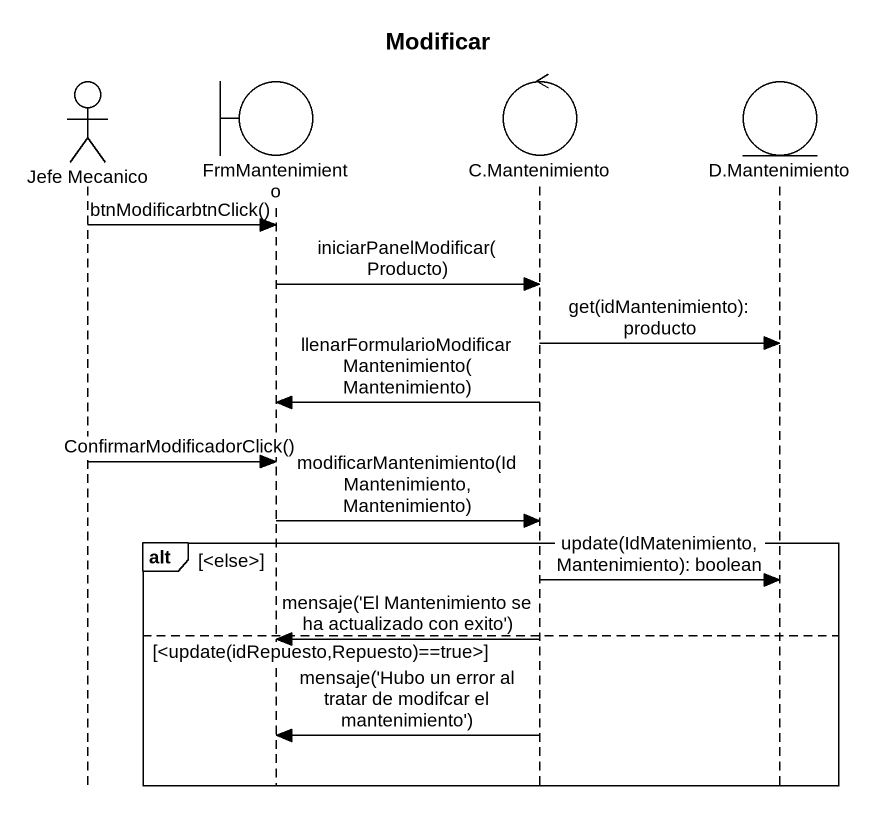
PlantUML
@startuml
title Modificar
hide footbox
actor "Jefe Mecanico" as Jefe_Mecanico
boundary FrmMantenimiento
control "C.Mantenimiento" as C_Mantenimiento
entity "D.Mantenimiento" as D_Mantenimiento

Jefe_Mecanico -> FrmMantenimiento : btnModificarbtnClick()
FrmMantenimiento -> C_Mantenimiento : iniciarPanelModificar(Producto)
C_Mantenimiento -> D_Mantenimiento : get(idMantenimiento): producto
C_Mantenimiento -> FrmMantenimiento : llenarFormularioModificarMantenimiento(Mantenimiento)
Jefe_Mecanico -> FrmMantenimiento : ConfirmarModificadorClick()
FrmMantenimiento -> C_Mantenimiento : modificarMantenimiento(IdMantenimiento, Mantenimiento)
alt <else>
  C_Mantenimiento -> D_Mantenimiento : update(IdMatenimiento, Mantenimiento): boolean
else <update(idRepuesto,Repuesto)==true>
  C_Mantenimiento -> FrmMantenimiento : mensaje('El Mantenimiento se ha actualizado con exito')
  C_Mantenimiento -> FrmMantenimiento : mensaje('Hubo un error al tratar de modifcar el mantenimiento')
end
@enduml
